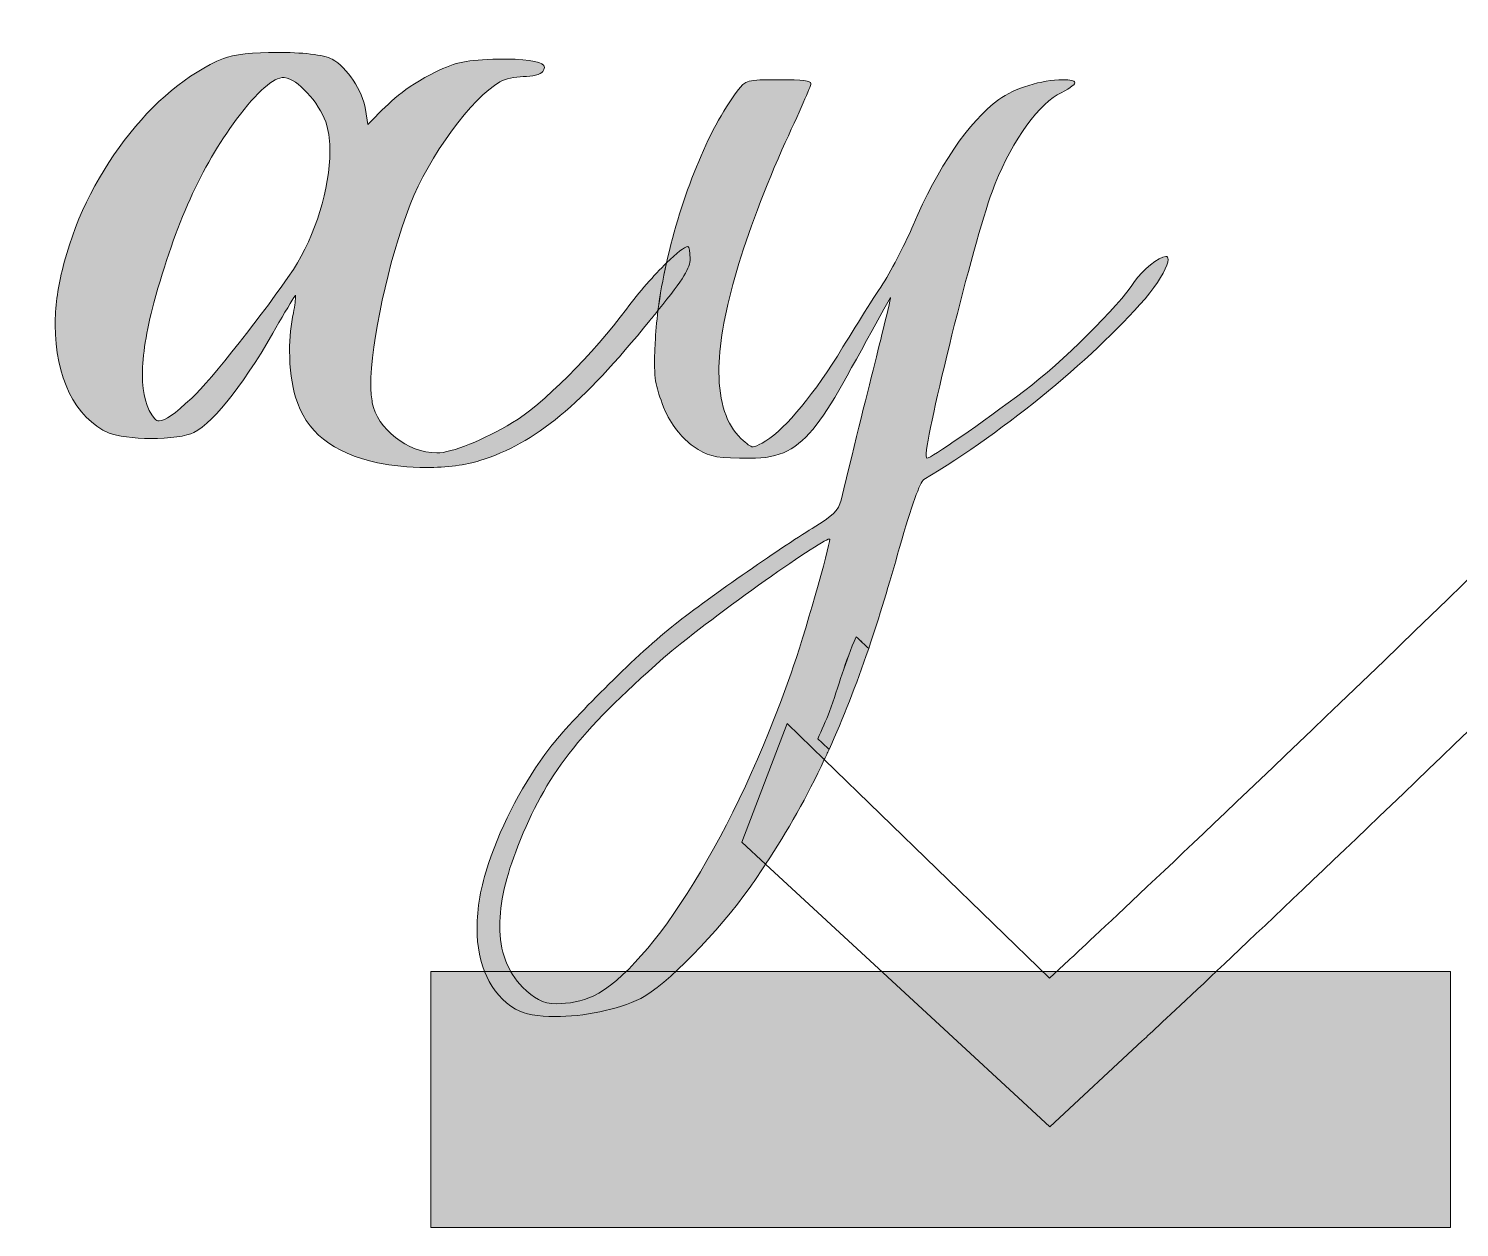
# Model space of a CAD drawing. Extents: x 114 to 1091, y -988 to 280.
# Drawn here: x 568 to 777.9, y -701.6 to -525.7 of the extents above; entities that cross this region are included whole.
import ezdxf

# ---------------------------------------------------------------- set-up
doc = ezdxf.new("R2010")
doc.units = 0
doc.header["$MEASUREMENT"] = 0
doc.layers.add('Layer 1', color=7, linetype='Continuous', lineweight=0)

# ---------------------------------------------------------------- blocks, each defined once
blk = doc.blocks.new('Block_2')
at = {"layer": 'Layer 1', "true_color": 0x010101, "transparency": 33554687}
h = blk.add_hatch(color=18, dxfattribs=at)
h.dxf.hatch_style = 2
edge = h.paths.add_edge_path()
edge.add_spline(control_points=[(606.83, -561.07), (602.7, -567.21), (594.69, -577.38), (591.9, -579.95), (589.35, -582.3), (588.01, -583.31), (587.12, -583.31), (586.89, -583.31), (586.68, -583.2), (586.45, -582.97), (585.23, -581.51), (584.67, -579.4), (584.67, -576.49), (584.67, -573.7), (585.23, -570.23), (586.34, -565.98), (589.57, -554.25), (593.24, -546.1), (598.47, -539.04), (601.59, -534.92), (603.82, -532.89), (605.49, -532.89), (605.49, -532.89), (605.93, -533.01), (605.93, -533.01), (607.82, -533.47), (611.06, -537.26), (611.72, -539.95), (612.05, -541.06), (612.17, -542.39), (612.17, -543.74), (612.17, -549.12), (610.05, -556.15), (606.83, -561.07)], knot_values=[0, 0, 0, 0, 1, 1, 1, 2, 2, 2, 3, 3, 3, 4, 4, 4, 5, 5, 5, 6, 6, 6, 7, 7, 7, 8, 8, 8, 9, 9, 9, 10, 10, 10, 11, 11, 11, 11], degree=3, periodic=0)
edge = h.paths.add_edge_path()
edge.add_spline(control_points=[(655.7, -566.88), (651.01, -573.25), (643.12, -581.18), (638.99, -583.53), (634.77, -586.1), (630.1, -588), (627.86, -588), (623.64, -588), (619.08, -584.43), (618.4, -580.63), (618.29, -579.95), (618.17, -579.07), (618.17, -578.17), (618.17, -571.8), (620.74, -559.85), (623.96, -551.56), (626.64, -544.53), (633.09, -535.81), (637.1, -533.57), (637.89, -533.12), (639.34, -532.78), (640.55, -532.78), (641.88, -532.78), (643.12, -532.45), (643.45, -532.01), (643.56, -531.78), (643.66, -531.68), (643.66, -531.45), (643.66, -530.66), (641.67, -530.22), (638.11, -530.22), (638.11, -530.22), (636.1, -530.22), (636.1, -530.22), (631.66, -530.45), (630.54, -530.66), (626.97, -532.45), (622.19, -535.03), (620.85, -536.7), (617.73, -539.83), (617.73, -539.83), (617.4, -537.6), (617.4, -537.6), (616.95, -534.79), (614.72, -531.45), (612.49, -530.22), (611.38, -529.55), (607.94, -529.22), (604.37, -529.22), (601.15, -529.22), (597.91, -529.55), (596.58, -530.11), (586.12, -534.35), (576.09, -547.55), (572.87, -561.28), (572.21, -563.97), (571.86, -566.65), (571.86, -569.23), (571.86, -576.82), (574.75, -582.86), (579.77, -585.11), (580.89, -585.55), (583.44, -585.88), (585.89, -585.88), (588.57, -585.88), (591.24, -585.55), (592.23, -584.99), (595.24, -583.43), (600.03, -577.28), (604.7, -568.88), (605.93, -566.77), (607.04, -564.87), (607.15, -564.87), (607.15, -564.87), (607.15, -564.98), (607.15, -564.98), (607.15, -565.42), (607.04, -566.33), (606.83, -567.44), (606.5, -569.11), (606.26, -571.13), (606.26, -573.03), (606.26, -575.61), (606.6, -578.05), (607.15, -579.84), (608.6, -584.88), (612.62, -588), (619.18, -589.45), (621.29, -589.91), (623.75, -590.13), (626.31, -590.13), (629.3, -590.13), (632.2, -589.8), (634.2, -589.12), (642.35, -586.55), (649.12, -580.97), (659.14, -568.55), (659.57, -568.04), (659.97, -567.55), (660.33, -567.09), (660.62, -564.83), (661.05, -562.5), (661.58, -560.12), (659.77, -561.89), (657.53, -564.42), (655.7, -566.88)], knot_values=[0, 0, 0, 0, 1, 1, 1, 2, 2, 2, 3, 3, 3, 4, 4, 4, 5, 5, 5, 6, 6, 6, 7, 7, 7, 8, 8, 8, 9, 9, 9, 10, 10, 10, 11, 11, 11, 12, 12, 12, 13, 13, 13, 14, 14, 14, 15, 15, 15, 16, 16, 16, 17, 17, 17, 18, 18, 18, 19, 19, 19, 20, 20, 20, 21, 21, 21, 22, 22, 22, 23, 23, 23, 24, 24, 24, 25, 25, 25, 26, 26, 26, 27, 27, 27, 28, 28, 28, 29, 29, 29, 30, 30, 30, 31, 31, 31, 32, 32, 32, 33, 33, 33, 34, 34, 34, 35, 35, 35, 35], degree=3, periodic=0)
h = blk.add_hatch(color=18, dxfattribs=at)
h.dxf.hatch_style = 2
edge = h.paths.add_edge_path()
edge.add_spline(control_points=[(679.86, -620.31), (671.84, -643.45), (659.49, -663.46), (650.81, -667.69), (649.25, -668.48), (647.12, -668.82), (645.46, -668.82), (643.34, -668.82), (642.12, -668.04), (640.46, -666.37), (638.22, -664.12), (637.11, -661.1), (637.11, -657.42), (637.11, -654.07), (637.99, -650.14), (639.78, -645.68), (643.9, -635.18), (648.58, -629.15), (661.15, -618.08), (667.05, -612.92), (684.32, -600.64), (685.43, -600.64), (685.43, -600.64), (685.54, -600.64), (685.54, -600.64), (685.54, -601.75), (681.75, -615.06), (679.86, -620.31)], knot_values=[0, 0, 0, 0, 1, 1, 1, 2, 2, 2, 3, 3, 3, 4, 4, 4, 5, 5, 5, 6, 6, 6, 7, 7, 7, 8, 8, 8, 9, 9, 9, 9], degree=3, periodic=0)
edge = h.paths.add_edge_path()
edge.add_spline(control_points=[(734.85, -559.17), (733.85, -559.17), (731.4, -561.17), (730.28, -562.86), (727.95, -566.44), (719.5, -574.82), (714.15, -578.84), (707.8, -583.65), (700.34, -588.79), (699.78, -588.79), (699.78, -588.79), (699.68, -588.45), (699.68, -588.45), (699.68, -585.11), (706.57, -557.27), (709.35, -549.67), (711.7, -543.29), (715.7, -537.26), (718.93, -535.47), (720.6, -534.58), (721.5, -534.01), (721.5, -533.68), (721.5, -533.35), (720.82, -533.24), (719.71, -533.24), (716.72, -533.24), (712.59, -534.46), (710.37, -536.14), (705.91, -539.37), (701.34, -546.2), (697.79, -554.58), (696.78, -556.94), (694.78, -560.84), (693.33, -563.19), (691.77, -565.54), (688.76, -570.34), (686.65, -573.8), (682.64, -580.18), (678.41, -585.11), (675.62, -586.55), (674.96, -586.89), (674.63, -587.11), (674.29, -587.11), (673.84, -587.11), (673.4, -586.67), (672.51, -585.88), (670.39, -583.87), (669.27, -580.53), (669.27, -576.15), (669.27, -568.55), (672.39, -557.6), (678.51, -543.52), (681.19, -537.7), (682.76, -534.24), (682.76, -533.8), (682.76, -533.35), (681.64, -533.24), (678.07, -533.24), (673.29, -533.24), (673.29, -533.24), (671.95, -534.92), (667.66, -540.54), (663.74, -550.53), (661.58, -560.12), (663.06, -558.66), (664.26, -557.71), (664.71, -557.71), (664.94, -557.71), (665.04, -558.5), (665.04, -559.5), (665.04, -560.83), (664.2, -562.34), (660.33, -567.09), (660.13, -568.76), (659.98, -570.38), (659.93, -571.9), (659.93, -571.9), (659.81, -574.04), (659.81, -574.04), (659.81, -578.17), (660.16, -578.49), (661.38, -581.86), (662.61, -584.32), (663.94, -585.88), (665.49, -587.01), (667.61, -588.45), (668.4, -588.68), (672.28, -588.79), (672.28, -588.79), (673.84, -588.79), (673.84, -588.79), (682.64, -588.79), (684.09, -583.65), (694.43, -565.21), (694.43, -565.21), (694.43, -565.32), (694.43, -565.32), (694.22, -566.88), (691.56, -576.82), (687.21, -594.93), (686.77, -596.5), (686.09, -597.17), (682.97, -599.08), (678.41, -601.86), (666.94, -609.8), (662.38, -613.5), (656.7, -618.08), (647.7, -627.12), (644.45, -631.26), (640.56, -636.41), (637.55, -642.1), (635.44, -648.26), (634.33, -651.6), (633.77, -654.85), (633.77, -657.75), (633.77, -663.11), (635.66, -667.36), (639.44, -669.6), (640.67, -670.38), (642.78, -670.71), (645.23, -670.71), (649.36, -670.71), (654.37, -669.72), (657.81, -668.04), (661.38, -666.25), (669.27, -658.2), (673.84, -651.72), (674.64, -650.59), (675.4, -649.46), (676.13, -648.33), (679.4, -643.4), (682.2, -638.42), (684.73, -633), (684.98, -632.5), (685.21, -632.01), (685.43, -631.51), (684.92, -631.02), (684.36, -630.5), (683.77, -629.95), (684.38, -628.63), (684.97, -627.3), (685.49, -625.95), (686.85, -622.28), (687.79, -618.52), (689.43, -614.98), (690.05, -615.58), (690.65, -616.14), (691.25, -616.69), (692.77, -612.19), (694.26, -607.28), (695.78, -601.86), (697.55, -595.71), (698.79, -592.25), (699.34, -591.91), (711.37, -584.76), (725.05, -573.47), (732.52, -564.53), (734.18, -562.4), (735.19, -560.5), (735.19, -559.61), (735.19, -559.27), (735.09, -559.17), (734.85, -559.17)], knot_values=[0, 0, 0, 0, 1, 1, 1, 2, 2, 2, 3, 3, 3, 4, 4, 4, 5, 5, 5, 6, 6, 6, 7, 7, 7, 8, 8, 8, 9, 9, 9, 10, 10, 10, 11, 11, 11, 12, 12, 12, 13, 13, 13, 14, 14, 14, 15, 15, 15, 16, 16, 16, 17, 17, 17, 18, 18, 18, 19, 19, 19, 20, 20, 20, 21, 21, 21, 22, 22, 22, 23, 23, 23, 24, 24, 24, 25, 25, 25, 26, 26, 26, 27, 27, 27, 28, 28, 28, 29, 29, 29, 30, 30, 30, 31, 31, 31, 32, 32, 32, 33, 33, 33, 34, 34, 34, 35, 35, 35, 36, 36, 36, 37, 37, 37, 38, 38, 38, 39, 39, 39, 40, 40, 40, 41, 41, 41, 42, 42, 42, 43, 43, 43, 44, 44, 44, 45, 45, 45, 46, 46, 46, 47, 47, 47, 48, 48, 48, 49, 49, 49, 50, 50, 50, 51, 51, 51, 52, 52, 52, 53, 53, 53, 54, 54, 54, 54], degree=3, periodic=0)
h = blk.add_hatch(color=18, dxfattribs=at)
h.dxf.hatch_style = 2
edge = h.paths.add_edge_path()
edge.add_spline(control_points=[(664.71, -557.71), (664.26, -557.71), (663.06, -558.66), (661.58, -560.12), (661.04, -562.49), (660.63, -564.83), (660.33, -567.09), (664.21, -562.33), (665.04, -560.83), (665.04, -559.5), (665.04, -558.5), (664.93, -557.71), (664.71, -557.71)], knot_values=[0, 0, 0, 0, 1, 1, 1, 2, 2, 2, 3, 3, 3, 4, 4, 4, 4], degree=3, periodic=0)
h = blk.add_hatch(color=18, dxfattribs=at)
h.dxf.hatch_style = 2
edge = h.paths.add_edge_path()
edge.add_spline(control_points=[(689.43, -614.98), (687.8, -618.52), (686.85, -622.28), (685.49, -625.95), (684.97, -627.31), (684.38, -628.63), (683.77, -629.94), (684.36, -630.5), (684.91, -631.02), (685.44, -631.51), (687.5, -626.97), (689.4, -622.12), (691.25, -616.7), (690.66, -616.14), (690.05, -615.58), (689.43, -614.98)], knot_values=[0, 0, 0, 0, 1, 1, 1, 2, 2, 2, 3, 3, 3, 4, 4, 4, 5, 5, 5, 5], degree=3, periodic=0)
at = {"layer": 'Layer 1'}
for points, knots in [([(655.7, -566.88), (651.01, -573.25), (643.12, -581.18), (638.99, -583.53), (634.77, -586.1), (630.1, -588), (627.86, -588), (623.64, -588), (619.08, -584.43), (618.4, -580.63), (618.29, -579.95), (618.17, -579.07), (618.17, -578.17), (618.17, -571.8), (620.74, -559.85), (623.96, -551.56), (626.64, -544.53), (633.09, -535.81), (637.1, -533.57), (637.89, -533.12), (639.34, -532.78), (640.55, -532.78), (641.88, -532.78), (643.12, -532.45), (643.45, -532.01), (643.56, -531.78), (643.66, -531.68), (643.66, -531.45), (643.66, -530.66), (641.67, -530.22), (638.11, -530.22), (638.11, -530.22), (636.1, -530.22), (636.1, -530.22), (631.66, -530.45), (630.54, -530.66), (626.97, -532.45), (622.19, -535.03), (620.85, -536.7), (617.73, -539.83), (617.73, -539.83), (617.4, -537.6), (617.4, -537.6), (616.95, -534.79), (614.72, -531.45), (612.49, -530.22), (611.38, -529.55), (607.94, -529.22), (604.37, -529.22), (601.15, -529.22), (597.91, -529.55), (596.58, -530.11), (586.12, -534.35), (576.09, -547.55), (572.87, -561.28), (572.21, -563.97), (571.86, -566.65), (571.86, -569.23), (571.86, -576.82), (574.75, -582.86), (579.77, -585.11), (580.89, -585.55), (583.44, -585.88), (585.89, -585.88), (588.57, -585.88), (591.24, -585.55), (592.23, -584.99), (595.24, -583.43), (600.03, -577.28), (604.7, -568.88), (605.93, -566.77), (607.04, -564.87), (607.15, -564.87), (607.15, -564.87), (607.15, -564.98), (607.15, -564.98), (607.15, -565.42), (607.04, -566.33), (606.83, -567.44), (606.5, -569.11), (606.26, -571.13), (606.26, -573.03), (606.26, -575.61), (606.6, -578.05), (607.15, -579.84), (608.6, -584.88), (612.62, -588), (619.18, -589.45), (621.29, -589.91), (623.75, -590.13), (626.31, -590.13), (629.3, -590.13), (632.2, -589.8), (634.2, -589.12), (642.35, -586.55), (649.12, -580.97), (659.14, -568.55), (659.57, -568.04), (659.97, -567.55), (660.33, -567.09), (660.62, -564.83), (661.05, -562.5), (661.58, -560.12), (659.77, -561.89), (657.53, -564.42), (655.7, -566.88)], [0, 0, 0, 0, 1, 1, 1, 2, 2, 2, 3, 3, 3, 4, 4, 4, 5, 5, 5, 6, 6, 6, 7, 7, 7, 8, 8, 8, 9, 9, 9, 10, 10, 10, 11, 11, 11, 12, 12, 12, 13, 13, 13, 14, 14, 14, 15, 15, 15, 16, 16, 16, 17, 17, 17, 18, 18, 18, 19, 19, 19, 20, 20, 20, 21, 21, 21, 22, 22, 22, 23, 23, 23, 24, 24, 24, 25, 25, 25, 26, 26, 26, 27, 27, 27, 28, 28, 28, 29, 29, 29, 30, 30, 30, 31, 31, 31, 32, 32, 32, 33, 33, 33, 34, 34, 34, 35, 35, 35, 35]), ([(606.83, -561.07), (602.7, -567.21), (594.69, -577.38), (591.9, -579.95), (589.35, -582.3), (588.01, -583.31), (587.12, -583.31), (586.89, -583.31), (586.68, -583.2), (586.45, -582.97), (585.23, -581.51), (584.67, -579.4), (584.67, -576.49), (584.67, -573.7), (585.23, -570.23), (586.34, -565.98), (589.57, -554.25), (593.24, -546.1), (598.47, -539.04), (601.59, -534.92), (603.82, -532.89), (605.49, -532.89), (605.49, -532.89), (605.93, -533.01), (605.93, -533.01), (607.82, -533.47), (611.06, -537.26), (611.72, -539.95), (612.05, -541.06), (612.17, -542.39), (612.17, -543.74), (612.17, -549.12), (610.05, -556.15), (606.83, -561.07)], [0, 0, 0, 0, 1, 1, 1, 2, 2, 2, 3, 3, 3, 4, 4, 4, 5, 5, 5, 6, 6, 6, 7, 7, 7, 8, 8, 8, 9, 9, 9, 10, 10, 10, 11, 11, 11, 11]), ([(734.85, -559.17), (733.85, -559.17), (731.4, -561.17), (730.28, -562.86), (727.95, -566.44), (719.5, -574.82), (714.15, -578.84), (707.8, -583.65), (700.34, -588.79), (699.78, -588.79), (699.78, -588.79), (699.68, -588.45), (699.68, -588.45), (699.68, -585.11), (706.57, -557.27), (709.35, -549.67), (711.7, -543.29), (715.7, -537.26), (718.93, -535.47), (720.6, -534.58), (721.5, -534.01), (721.5, -533.68), (721.5, -533.35), (720.82, -533.24), (719.71, -533.24), (716.72, -533.24), (712.59, -534.46), (710.37, -536.14), (705.91, -539.37), (701.34, -546.2), (697.79, -554.58), (696.78, -556.94), (694.78, -560.84), (693.33, -563.19), (691.77, -565.54), (688.76, -570.34), (686.65, -573.8), (682.64, -580.18), (678.41, -585.11), (675.62, -586.55), (674.96, -586.89), (674.63, -587.11), (674.29, -587.11), (673.84, -587.11), (673.4, -586.67), (672.51, -585.88), (670.39, -583.87), (669.27, -580.53), (669.27, -576.15), (669.27, -568.55), (672.39, -557.6), (678.51, -543.52), (681.19, -537.7), (682.76, -534.24), (682.76, -533.8), (682.76, -533.35), (681.64, -533.24), (678.07, -533.24), (673.29, -533.24), (673.29, -533.24), (671.95, -534.92), (667.66, -540.54), (663.74, -550.53), (661.58, -560.12), (663.06, -558.66), (664.26, -557.71), (664.71, -557.71), (664.94, -557.71), (665.04, -558.5), (665.04, -559.5), (665.04, -560.83), (664.2, -562.34), (660.33, -567.09), (660.13, -568.76), (659.98, -570.38), (659.93, -571.9), (659.93, -571.9), (659.81, -574.04), (659.81, -574.04), (659.81, -578.17), (660.16, -578.49), (661.38, -581.86), (662.61, -584.32), (663.94, -585.88), (665.49, -587.01), (667.61, -588.45), (668.4, -588.68), (672.28, -588.79), (672.28, -588.79), (673.84, -588.79), (673.84, -588.79), (682.64, -588.79), (684.09, -583.65), (694.43, -565.21), (694.43, -565.21), (694.43, -565.32), (694.43, -565.32), (694.22, -566.88), (691.56, -576.82), (687.21, -594.93), (686.77, -596.5), (686.09, -597.17), (682.97, -599.08), (678.41, -601.86), (666.94, -609.8), (662.38, -613.5), (656.7, -618.08), (647.7, -627.12), (644.45, -631.26), (640.56, -636.41), (637.55, -642.1), (635.44, -648.26), (634.33, -651.6), (633.77, -654.85), (633.77, -657.75), (633.77, -663.11), (635.66, -667.36), (639.44, -669.6), (640.67, -670.38), (642.78, -670.71), (645.23, -670.71), (649.36, -670.71), (654.37, -669.72), (657.81, -668.04), (661.38, -666.25), (669.27, -658.2), (673.84, -651.72), (674.64, -650.59), (675.4, -649.46), (676.13, -648.33), (679.4, -643.4), (682.2, -638.42), (684.73, -633), (684.98, -632.5), (685.21, -632.01), (685.43, -631.51), (684.92, -631.02), (684.36, -630.5), (683.77, -629.95), (684.38, -628.63), (684.97, -627.3), (685.49, -625.95), (686.85, -622.28), (687.79, -618.52), (689.43, -614.98), (690.05, -615.58), (690.65, -616.14), (691.25, -616.69), (692.77, -612.19), (694.26, -607.28), (695.78, -601.86), (697.55, -595.71), (698.79, -592.25), (699.34, -591.91), (711.37, -584.76), (725.05, -573.47), (732.52, -564.53), (734.18, -562.4), (735.19, -560.5), (735.19, -559.61), (735.19, -559.27), (735.09, -559.17), (734.85, -559.17)], [0, 0, 0, 0, 1, 1, 1, 2, 2, 2, 3, 3, 3, 4, 4, 4, 5, 5, 5, 6, 6, 6, 7, 7, 7, 8, 8, 8, 9, 9, 9, 10, 10, 10, 11, 11, 11, 12, 12, 12, 13, 13, 13, 14, 14, 14, 15, 15, 15, 16, 16, 16, 17, 17, 17, 18, 18, 18, 19, 19, 19, 20, 20, 20, 21, 21, 21, 22, 22, 22, 23, 23, 23, 24, 24, 24, 25, 25, 25, 26, 26, 26, 27, 27, 27, 28, 28, 28, 29, 29, 29, 30, 30, 30, 31, 31, 31, 32, 32, 32, 33, 33, 33, 34, 34, 34, 35, 35, 35, 36, 36, 36, 37, 37, 37, 38, 38, 38, 39, 39, 39, 40, 40, 40, 41, 41, 41, 42, 42, 42, 43, 43, 43, 44, 44, 44, 45, 45, 45, 46, 46, 46, 47, 47, 47, 48, 48, 48, 49, 49, 49, 50, 50, 50, 51, 51, 51, 52, 52, 52, 53, 53, 53, 54, 54, 54, 54]), ([(664.71, -557.71), (664.26, -557.71), (663.06, -558.66), (661.58, -560.12), (661.04, -562.49), (660.63, -564.83), (660.33, -567.09), (664.21, -562.33), (665.04, -560.83), (665.04, -559.5), (665.04, -558.5), (664.93, -557.71), (664.71, -557.71)], [0, 0, 0, 0, 1, 1, 1, 2, 2, 2, 3, 3, 3, 4, 4, 4, 4]), ([(679.86, -620.31), (671.84, -643.45), (659.49, -663.46), (650.81, -667.69), (649.25, -668.48), (647.12, -668.82), (645.46, -668.82), (643.34, -668.82), (642.12, -668.04), (640.46, -666.37), (638.22, -664.12), (637.11, -661.1), (637.11, -657.42), (637.11, -654.07), (637.99, -650.14), (639.78, -645.68), (643.9, -635.18), (648.58, -629.15), (661.15, -618.08), (667.05, -612.92), (684.32, -600.64), (685.43, -600.64), (685.43, -600.64), (685.54, -600.64), (685.54, -600.64), (685.54, -601.75), (681.75, -615.06), (679.86, -620.31)], [0, 0, 0, 0, 1, 1, 1, 2, 2, 2, 3, 3, 3, 4, 4, 4, 5, 5, 5, 6, 6, 6, 7, 7, 7, 8, 8, 8, 9, 9, 9, 9]), ([(689.43, -614.98), (687.8, -618.52), (686.85, -622.28), (685.49, -625.95), (684.97, -627.31), (684.38, -628.63), (683.77, -629.94), (684.36, -630.5), (684.91, -631.02), (685.44, -631.51), (687.5, -626.97), (689.4, -622.12), (691.25, -616.7), (690.66, -616.14), (690.05, -615.58), (689.43, -614.98)], [0, 0, 0, 0, 1, 1, 1, 2, 2, 2, 3, 3, 3, 4, 4, 4, 5, 5, 5, 5])]:
    blk.add_open_spline(points, degree=3, knots=knots, dxfattribs=at)
blk = doc.blocks.new('Block_1')
at = {"layer": 'Layer 1'}
blk.add_open_spline([(1068.8, -122.13), (1054.53, -90.02), (1032.58, -62.84), (1005.35, -43.51), (977.13, -23.48), (944.56, -12.88), (911.17, -12.88), (872.55, -12.88), (833.71, -27.21), (798.83, -54.3), (768.76, -77.67), (741.56, -110.34), (717.81, -151.49), (694.05, -110.35), (666.84, -77.7), (636.77, -54.32), (601.92, -27.21), (563.08, -12.88), (524.43, -12.88), (494.2, -12.88), (464.64, -21.58), (438.33, -38.14), (440.56, -39.15), (442.33, -41.05), (443.34, -43.59), (444, -45.38), (444.34, -47.95), (444.34, -50.86), (444.34, -51.6), (444.31, -52.37), (444.27, -53.16), (444.27, -53.21), (444.27, -53.27), (444.26, -53.32), (468.64, -37.34), (496.24, -28.92), (524.46, -28.92), (559.49, -28.92), (594.96, -42.08), (626.98, -67.01), (658.29, -91.34), (686.49, -126.58), (710.78, -171.72), (710.78, -171.72), (717.81, -184.78), (717.81, -184.78), (717.81, -184.78), (724.84, -171.72), (724.84, -171.72), (749.13, -126.56), (777.31, -91.32), (808.62, -66.98), (840.66, -42.08), (876.13, -28.92), (911.17, -28.92), (929.69, -28.92), (947.95, -32.55), (965.21, -39.59), (963.48, -40.5), (961.83, -41.85), (960.52, -43.08), (953.98, -49.16), (949.93, -58.01), (946.68, -65.14), (946.18, -66.22), (945.69, -67.25), (945.22, -68.22), (944.75, -69.24), (944.3, -70.09), (943.88, -70.9), (941.84, -71.99), (939.87, -73.33), (937.98, -74.96), (937.98, -74.96), (937.89, -75.03), (937.89, -75.03), (929.18, -83.55), (925.71, -93.84), (924.64, -97.76), (924.64, -97.76), (924.81, -97.69), (924.81, -97.69), (924.6, -98.19), (924.43, -98.76), (924.23, -99.36), (924.23, -99.36), (924.23, -99.43), (924.23, -99.43), (923.68, -101.3), (923.24, -103.6), (923.06, -105.94), (922.9, -108.09), (922.88, -110.72), (923.22, -113.72), (923.22, -113.72), (923.22, -113.76), (923.22, -113.76), (923.22, -113.8), (923.24, -113.83), (923.23, -113.88), (923.32, -114.65), (923.42, -115.44), (923.55, -116.15), (923.55, -116.18), (923.55, -116.2), (923.58, -116.2), (923.66, -116.63), (923.72, -117.05), (923.8, -117.46), (923.91, -118.1), (924.06, -118.73), (924.23, -119.31), (924.35, -119.84), (924.51, -120.37), (924.68, -120.91), (924.83, -121.47), (925, -122.02), (925.17, -122.57), (925.55, -123.74), (926.01, -124.88), (926.49, -125.96), (926.73, -126.54), (927.01, -127.14), (927.29, -127.7), (927.56, -128.3), (927.85, -128.86), (928.16, -129.48), (928.26, -129.66), (928.34, -129.86), (928.48, -130.06), (930.68, -134.05), (933.01, -136.95), (934.48, -138.55), (934.48, -138.55), (934.48, -138.48), (934.48, -138.48), (934.77, -138.82), (935.08, -139.14), (935.38, -139.5), (935.41, -139.53), (935.42, -139.57), (935.49, -139.59), (935.49, -139.59), (935.7, -139.86), (935.7, -139.86), (935.8, -139.94), (935.84, -139.97), (935.84, -139.97), (936.06, -140.21), (936.28, -140.45), (936.49, -140.65), (934.52, -143.55), (932.68, -146.48), (930.95, -149.4), (917.96, -131.32), (891.66, -119.89), (883.86, -124.62), (883.86, -124.62), (883.59, -124.77), (883.59, -124.77), (883.59, -124.77), (883.36, -124.95), (883.36, -124.95), (882.35, -125.75), (879.29, -128.07), (874.31, -139.86), (868.19, -133.2), (855.58, -125.76), (842.56, -123.54), (832.95, -121.9), (824.67, -123.46), (818.63, -128.09), (818.63, -128.09), (817.56, -128.93), (817.56, -128.93), (817.56, -128.93), (815.81, -132.75), (815.81, -132.75), (812.01, -140.97), (807.89, -150.06), (805.8, -158.57), (796.77, -152.42), (793.02, -151.38), (790.74, -151.19), (790.74, -151.19), (786.28, -150.82), (786.28, -150.82), (786.28, -150.82), (785.04, -155.14), (785.04, -155.14), (778.5, -178.29), (758.57, -211.06), (754.63, -217.39), (754.63, -217.39), (752.68, -220.55), (752.68, -220.55), (752.68, -220.55), (754.89, -223.54), (754.89, -223.54), (759.9, -230.3), (770.59, -236.5), (781.53, -241.5), (774.35, -245.18), (768.13, -251.09), (763.45, -258.56), (763.17, -258.98), (762.91, -259.43), (762.67, -259.79), (761.86, -261.15), (761.12, -262.51), (760.44, -263.9), (760.12, -264.59), (759.79, -265.27), (759.5, -265.93), (759.49, -265.96), (759.46, -265.95), (759.46, -265.95), (758.73, -267.61), (758.07, -269.25), (757.56, -270.81), (752.59, -266.7), (747.51, -262.58), (742.29, -258.52), (742.31, -258.46), (742.33, -258.4), (742.35, -258.36), (744.2, -252.98), (739.48, -245.99), (735.09, -243.29), (736.04, -240.38), (736.82, -236.91), (735.94, -234.13), (735.96, -233.93), (735.96, -233.71), (735.95, -233.5), (735.95, -233.5), (735.95, -233.47), (735.95, -233.46), (735.95, -233.42), (735.98, -233.38), (735.99, -233.31), (736.44, -229.58), (734.01, -226.24), (731.86, -223.29), (731.29, -222.5), (730.76, -221.75), (730.28, -221.03), (729.68, -220.08), (729.04, -219.14), (728.4, -218.23), (727.19, -216.44), (725.94, -214.61), (724.88, -212.73), (724.32, -211.73), (723.97, -210.62), (723.65, -209.56), (723.32, -208.46), (722.97, -207.33), (722.39, -206.29), (722.12, -205.79), (721.55, -205.46), (720.98, -205.46), (720.44, -205.46), (719.99, -205.71), (719.74, -206.18), (719.61, -206.42), (719.49, -206.66), (719.38, -206.89), (719.38, -206.89), (719.23, -206.89), (719.23, -206.89), (719.23, -206.89), (719.33, -207.05), (719.33, -207.05), (718.47, -209.11), (718.51, -211.54), (718.97, -213.85), (718.85, -213.74), (718.71, -213.65), (718.58, -213.54), (715.64, -211.28), (712.6, -208.95), (709.82, -206.41), (709.42, -206.05), (708.92, -205.88), (708.44, -205.95), (708.01, -206.02), (707.65, -206.27), (707.43, -206.63), (707.2, -206.99), (707, -207.36), (706.8, -207.73), (706.8, -207.73), (706.76, -207.74), (706.76, -207.74), (706.76, -207.74), (706.79, -207.76), (706.79, -207.76), (706.36, -208.56), (706, -209.35), (705.68, -210.16), (702.89, -208.58), (700.25, -207.09), (696.75, -207.61), (696.39, -207.65), (696.07, -207.86), (695.84, -208.14), (695.34, -208.14), (694.83, -208.2), (694.34, -208.29), (695.22, -207.56), (696.07, -206.82), (696.91, -206.07), (691.74, -210.52), (684.82, -215.74), (682.87, -217.21), (682.61, -217.81), (682.32, -218.35), (682.03, -218.9), (681.84, -219.02), (681.65, -219.18), (681.51, -219.4), (681.03, -220.08), (680.79, -220.84), (680.56, -221.58), (680.27, -222.5), (679.99, -223.35), (679.32, -223.97), (679.19, -224.12), (679.03, -224.25), (678.89, -224.37), (678.05, -225.1), (677.1, -225.92), (676.73, -227.06), (675.88, -229.54), (676.9, -231.43), (678.43, -233.04), (677.51, -234.23), (677.18, -235.4), (677.43, -236.48), (677.71, -237.67), (678.65, -238.66), (680.22, -239.46), (682.48, -240.59), (684.32, -242.41), (686.01, -244.36), (683.05, -243.47), (680.15, -243.44), (677.95, -245.38), (677.95, -245.38), (677.51, -245.67), (677.51, -245.67), (677.51, -245.67), (677.61, -245.79), (677.61, -245.79), (677.3, -246.29), (677.34, -246.9), (677.73, -247.4), (678.11, -247.89), (678.82, -248.2), (679.52, -247.93), (679.52, -247.93), (679.59, -248.03), (679.59, -248.03), (679.59, -248.03), (679.91, -247.74), (679.91, -247.74), (680.26, -247.68), (681.4, -248.07), (684.81, -250.1), (685.06, -250.24), (685.29, -250.38), (685.41, -250.43), (687.47, -251.59), (689.44, -253.01), (691.33, -254.36), (691.33, -254.36), (692.21, -254.98), (692.21, -254.98), (692.97, -255.52), (693.74, -256.08), (694.5, -256.65), (696.7, -258.26), (698.97, -259.92), (701.36, -261.3), (709.16, -265.76), (716.41, -265.21), (721.92, -259.8), (722.05, -259.67), (722.17, -259.55), (722.29, -259.43), (722.61, -259.24), (722.91, -259.04), (723.2, -258.8), (723.21, -258.78), (723.23, -258.78), (723.24, -258.77), (723.74, -258.41), (724.3, -258.02), (724.84, -257.58), (728.67, -259.63), (735.67, -262.78), (739.72, -261.16), (739.93, -261.08), (740.14, -260.99), (740.36, -260.87), (742.69, -262.67), (744.94, -264.45), (747.13, -266.19), (747.2, -266.24), (747.29, -266.31), (747.36, -266.39), (748.22, -267.11), (749.13, -267.87), (750.06, -268.67), (750.61, -269.12), (751.17, -269.6), (751.74, -270.09), (753.23, -271.36), (754.8, -272.72), (756.44, -274.19), (755.69, -276.55), (755.2, -278.62), (754.89, -280.1), (754.88, -280.16), (754.85, -280.24), (754.85, -280.29), (754.75, -280.82), (754.61, -281.35), (754.53, -281.89), (754.43, -282.43), (754.39, -282.72), (754.39, -282.72), (754, -284.7), (753.74, -286.7), (753.59, -288.72), (753.16, -293.96), (753.35, -299.24), (754.15, -304.4), (754.15, -304.4), (755.01, -310.2), (755.01, -310.2), (755.01, -310.2), (760.71, -308.92), (760.71, -308.92), (762.52, -308.52), (764.66, -308.05), (766.99, -307.5), (767.17, -307.45), (767.33, -307.41), (767.53, -307.38), (767.89, -307.29), (768.31, -307.19), (768.75, -307.06), (769, -307.01), (769.23, -306.93), (769.47, -306.9), (769.47, -306.9), (769.51, -306.87), (769.51, -306.87), (769.75, -306.85), (769.99, -306.77), (770.23, -306.71), (774.05, -305.67), (780.01, -304.03), (785.36, -302.53), (793.74, -311.68), (802.52, -322.18), (811.21, -334.04), (809.72, -333.6), (808.15, -333.18), (806.52, -332.83), (806.4, -332.8), (806.29, -332.76), (806.2, -332.75), (805.52, -332.61), (804.85, -332.48), (804.13, -332.36), (804.13, -332.36), (804.11, -332.36), (804.11, -332.36), (801.54, -326.16), (793.95, -319.72), (782.95, -319.78), (770.24, -319.81), (755.71, -328.32), (747.15, -337.49), (753.27, -339.46), (773.54, -345.55), (783.15, -345.52), (791.83, -345.47), (799.54, -340.86), (803.71, -335.55), (804.59, -335.75), (805.49, -336.01), (806.4, -336.28), (806.6, -336.32), (806.77, -336.36), (806.93, -336.44), (807.02, -336.44), (807.05, -336.44), (807.1, -336.46), (807.1, -336.46), (807.11, -336.46), (807.11, -336.46), (809.42, -337.17), (811.81, -338.01), (814.28, -339.07), (814.28, -339.07), (814.5, -339.16), (814.5, -339.16), (815.77, -345.79), (817.42, -351.14), (818.59, -354.41), (818.59, -354.44), (818.58, -354.47), (818.6, -354.47), (818.67, -354.52), (818.71, -354.61), (818.76, -354.67), (818.76, -354.67), (819.84, -357.71), (819.84, -357.71), (819.89, -357.86), (819.92, -357.94), (819.92, -357.94), (819.92, -357.94), (820.56, -357.55), (820.56, -357.55), (820.56, -357.55), (825.15, -354.6), (825.15, -354.6), (830.96, -363.77), (836.56, -373.59), (841.8, -384.11), (845.45, -391.42), (848.67, -398.5), (851.48, -405.19), (851.84, -405.96), (852.13, -406.68), (852.45, -407.46), (853.58, -410.12), (854.64, -412.77), (855.61, -415.32), (855.93, -416.07), (856.21, -416.84), (856.5, -417.59), (859.1, -424.42), (861.32, -430.7), (863.2, -436.37), (862.18, -435.35), (861.08, -434.34), (859.93, -433.35), (859.84, -433.24), (859.75, -433.19), (859.65, -433.12), (858.75, -432.37), (857.86, -431.61), (856.89, -430.88), (856.53, -430.59), (856.17, -430.31), (855.82, -430.06), (855.82, -430.06), (855.79, -430.05), (855.79, -430.05), (855.37, -429.71), (854.92, -429.41), (854.45, -429.11), (853.82, -428.66), (853.21, -428.23), (852.52, -427.79), (852.76, -426.05), (852.72, -424.15), (852.33, -422.17), (851.8, -418.98), (850.46, -415.59), (848.21, -412.44), (846.09, -409.5), (843.2, -406.79), (839.37, -404.65), (827.47, -397.98), (809.39, -398.2), (796.57, -402.22), (801.28, -407.31), (817.02, -423.78), (826, -428.86), (827.43, -429.65), (828.91, -430.29), (830.37, -430.81), (834.32, -432.2), (838.45, -432.63), (842.27, -432.29), (845.53, -432.06), (848.57, -431.34), (851.12, -430.18), (853.39, -431.89), (855.79, -433.94), (858.2, -436.33), (858.36, -436.43), (858.48, -436.57), (858.6, -436.72), (858.67, -436.74), (858.68, -436.77), (858.74, -436.84), (860.43, -438.53), (862.16, -440.43), (863.81, -442.5), (864.53, -443.41), (865.27, -444.36), (865.98, -445.39), (866.06, -445.5), (866.16, -445.59), (866.24, -445.71), (867.76, -450.58), (869.03, -454.73), (870.14, -458.05), (869.57, -460.64), (868.97, -463.26), (868.37, -465.88), (867.72, -468.62), (867.06, -471.28), (866.38, -473.91), (866.38, -473.95), (866.34, -473.96), (866.34, -473.99), (866.3, -474.14), (866.27, -474.26), (866.23, -474.39), (865.48, -476.86), (864.83, -479.23), (864.34, -481.46), (864.34, -481.46), (864.23, -481.85), (864.23, -481.85), (859.47, -498.77), (854.22, -513.38), (849.54, -525.29), (846.68, -530.59), (844.07, -535.59), (841.71, -540.35), (841.67, -540.36), (841.66, -540.42), (841.63, -540.44), (840.13, -543.49), (838.72, -546.42), (837.4, -549.25), (770.85, -615.8), (721.44, -661.67), (720.62, -662.44), (720.62, -662.44), (717.81, -665.05), (717.81, -665.05), (717.81, -665.05), (684.73, -633), (684.73, -633), (684.73, -633), (679.28, -627.72), (679.28, -627.72), (679.28, -627.72), (672.63, -645.09), (672.63, -645.09), (672.63, -645.09), (676.13, -648.33), (676.13, -648.33), (676.13, -648.33), (702.97, -673.13), (702.97, -673.13), (702.97, -673.13), (713.89, -683.24), (713.89, -683.24), (713.89, -683.24), (717.82, -686.87), (717.82, -686.87), (717.82, -686.87), (731.39, -674.28), (731.39, -674.28), (732.06, -673.67), (770.4, -638.05), (824.93, -584.19), (829.61, -579.56), (834.4, -574.81), (839.32, -569.91), (857.58, -551.74), (877.32, -531.84), (897.82, -510.77), (901.52, -506.96), (905.25, -503.11), (909, -499.22), (943.01, -464.03), (978.74, -425.96), (1013.1, -387.41), (1051.18, -344.64), (1074.89, -298.13), (1083.53, -249.15), (1091.3, -205.12), (1086.22, -161.19), (1068.8, -122.13)], degree=3, knots=[0, 0, 0, 0, 1, 1, 1, 2, 2, 2, 3, 3, 3, 4, 4, 4, 5, 5, 5, 6, 6, 6, 7, 7, 7, 8, 8, 8, 9, 9, 9, 10, 10, 10, 11, 11, 11, 12, 12, 12, 13, 13, 13, 14, 14, 14, 15, 15, 15, 16, 16, 16, 17, 17, 17, 18, 18, 18, 19, 19, 19, 20, 20, 20, 21, 21, 21, 22, 22, 22, 23, 23, 23, 24, 24, 24, 25, 25, 25, 26, 26, 26, 27, 27, 27, 28, 28, 28, 29, 29, 29, 30, 30, 30, 31, 31, 31, 32, 32, 32, 33, 33, 33, 34, 34, 34, 35, 35, 35, 36, 36, 36, 37, 37, 37, 38, 38, 38, 39, 39, 39, 40, 40, 40, 41, 41, 41, 42, 42, 42, 43, 43, 43, 44, 44, 44, 45, 45, 45, 46, 46, 46, 47, 47, 47, 48, 48, 48, 49, 49, 49, 50, 50, 50, 51, 51, 51, 52, 52, 52, 53, 53, 53, 54, 54, 54, 55, 55, 55, 56, 56, 56, 57, 57, 57, 58, 58, 58, 59, 59, 59, 60, 60, 60, 61, 61, 61, 62, 62, 62, 63, 63, 63, 64, 64, 64, 65, 65, 65, 66, 66, 66, 67, 67, 67, 68, 68, 68, 69, 69, 69, 70, 70, 70, 71, 71, 71, 72, 72, 72, 73, 73, 73, 74, 74, 74, 75, 75, 75, 76, 76, 76, 77, 77, 77, 78, 78, 78, 79, 79, 79, 80, 80, 80, 81, 81, 81, 82, 82, 82, 83, 83, 83, 84, 84, 84, 85, 85, 85, 86, 86, 86, 87, 87, 87, 88, 88, 88, 89, 89, 89, 90, 90, 90, 91, 91, 91, 92, 92, 92, 93, 93, 93, 94, 94, 94, 95, 95, 95, 96, 96, 96, 97, 97, 97, 98, 98, 98, 99, 99, 99, 100, 100, 100, 101, 101, 101, 102, 102, 102, 103, 103, 103, 104, 104, 104, 105, 105, 105, 106, 106, 106, 107, 107, 107, 108, 108, 108, 109, 109, 109, 110, 110, 110, 111, 111, 111, 112, 112, 112, 113, 113, 113, 114, 114, 114, 115, 115, 115, 116, 116, 116, 117, 117, 117, 118, 118, 118, 119, 119, 119, 120, 120, 120, 121, 121, 121, 122, 122, 122, 123, 123, 123, 124, 124, 124, 125, 125, 125, 126, 126, 126, 127, 127, 127, 128, 128, 128, 129, 129, 129, 130, 130, 130, 131, 131, 131, 132, 132, 132, 133, 133, 133, 134, 134, 134, 135, 135, 135, 136, 136, 136, 137, 137, 137, 138, 138, 138, 139, 139, 139, 140, 140, 140, 141, 141, 141, 142, 142, 142, 143, 143, 143, 144, 144, 144, 145, 145, 145, 146, 146, 146, 147, 147, 147, 148, 148, 148, 149, 149, 149, 150, 150, 150, 151, 151, 151, 152, 152, 152, 153, 153, 153, 154, 154, 154, 155, 155, 155, 156, 156, 156, 157, 157, 157, 158, 158, 158, 159, 159, 159, 160, 160, 160, 161, 161, 161, 162, 162, 162, 163, 163, 163, 164, 164, 164, 165, 165, 165, 166, 166, 166, 167, 167, 167, 168, 168, 168, 169, 169, 169, 170, 170, 170, 171, 171, 171, 172, 172, 172, 173, 173, 173, 174, 174, 174, 175, 175, 175, 176, 176, 176, 177, 177, 177, 178, 178, 178, 179, 179, 179, 180, 180, 180, 181, 181, 181, 182, 182, 182, 183, 183, 183, 184, 184, 184, 185, 185, 185, 186, 186, 186, 187, 187, 187, 188, 188, 188, 189, 189, 189, 190, 190, 190, 191, 191, 191, 192, 192, 192, 193, 193, 193, 194, 194, 194, 195, 195, 195, 196, 196, 196, 197, 197, 197, 198, 198, 198, 199, 199, 199, 200, 200, 200, 201, 201, 201, 202, 202, 202, 203, 203, 203, 204, 204, 204, 205, 205, 205, 206, 206, 206, 207, 207, 207, 208, 208, 208, 209, 209, 209, 210, 210, 210, 211, 211, 211, 212, 212, 212, 213, 213, 213, 214, 214, 214, 215, 215, 215, 216, 216, 216, 217, 217, 217, 218, 218, 218, 219, 219, 219, 220, 220, 220, 221, 221, 221, 222, 222, 222, 223, 223, 223, 224, 224, 224, 225, 225, 225, 226, 226, 226, 227, 227, 227, 228, 228, 228, 229, 229, 229, 230, 230, 230, 231, 231, 231, 232, 232, 232, 232], dxfattribs=at)
blk.add_blockref('Block_2', (0, 0), dxfattribs=at)
blk = doc.blocks.new('Block_0')
at = {"layer": 'Layer 1', "true_color": 0x000000, "transparency": 33554687}
h = blk.add_hatch(color=18, dxfattribs=at)
h.dxf.hatch_style = 2
h.paths.add_polyline_path([(776.63, -701.64), (627.01, -701.64), (627.01, -664.07), (776.63, -664.07)])
at = {"layer": 'Layer 1'}
blk.add_lwpolyline([(776.63, -701.64), (627.01, -701.64), (627.01, -664.07), (776.63, -664.07)], close=True, dxfattribs=at)
blk.add_blockref('Block_1', (0, 0), dxfattribs=at)

msp = doc.modelspace()

# ---------------------------------------------------------------- block references
at = {"layer": 'Layer 1'}
msp.add_blockref('Block_0', (0, 0), dxfattribs=at)

doc.saveas('drawing.dxf')
